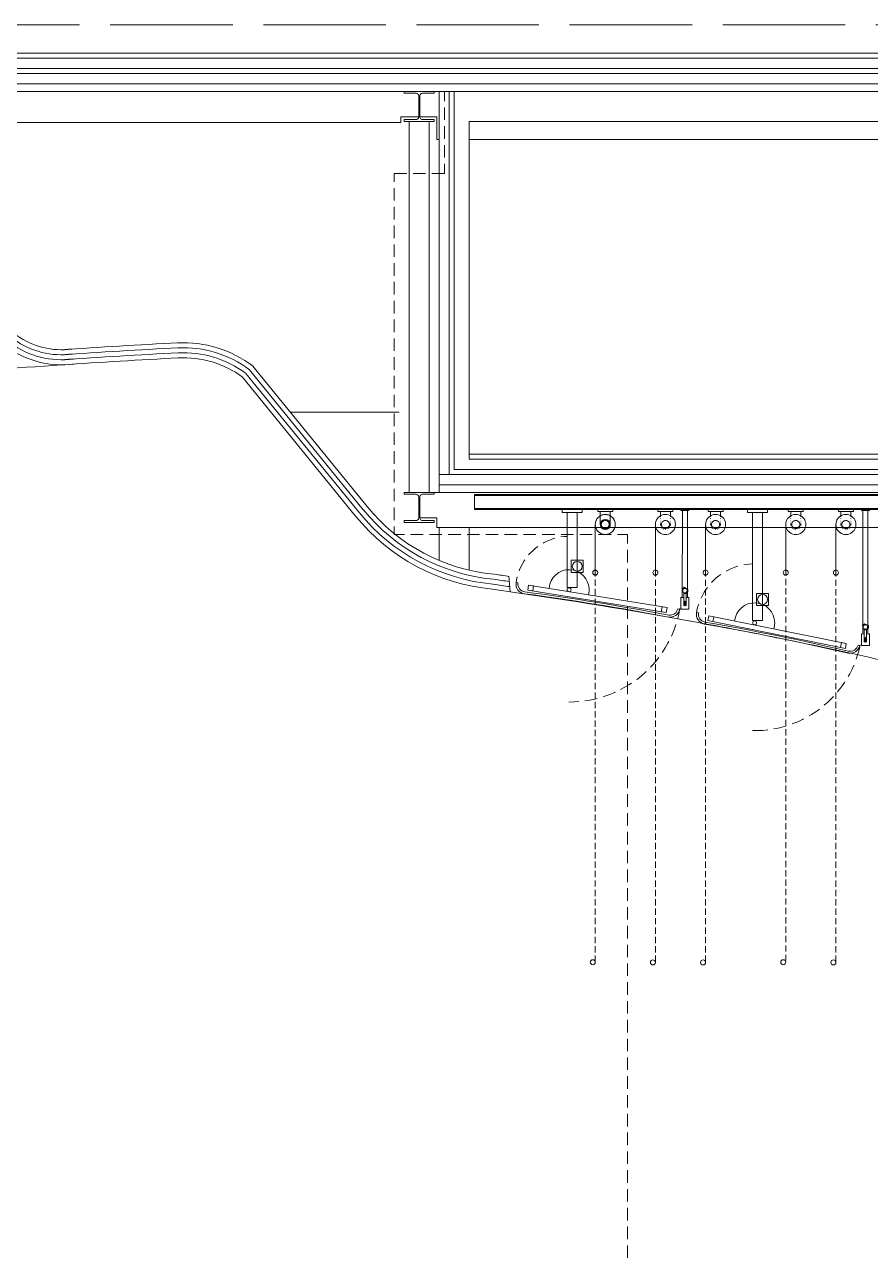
# Model space of a CAD drawing. Header units: millimetres. Extents: x 2546.3 to 2611.3, y 1346 to 1389.8.
# Drawn here: x 2577.72 to 2594.29, y 1365.52 to 1389.79 of the extents above; entities that cross this region are included whole.
import ezdxf

# ---------------------------------------------------------------- set-up
doc = ezdxf.new("R2010")
doc.units = ezdxf.units.MM
doc.linetypes.add('ACAD_ISO02W100', pattern=[15, 12, -3])
for name, color, linetype, lineweight in [('furniture', 175, 'Continuous', 5), ('projection', 145, 'Continuous', 5), ('sect3', 251, 'Continuous', 15), ('wall sections', 7, 'Continuous', 5)]:
    doc.layers.add(name, color=color, linetype=linetype, lineweight=lineweight)
doc.layers.add('sect2', color=177, linetype='Continuous')
doc.layers.add('small section', color=35, linetype='Continuous')

msp = doc.modelspace()

# ---------------------------------------------------------------- linework, layer by layer
at = {"layer": 'furniture', "linetype": 'Continuous', "lineweight": 0}
for points in [[(2588.25, 1380.29), (2588.644, 1380.29), (2588.644, 1380.231), (2588.25, 1380.231), (2588.25, 1380.29)], [(2588.349, 1380.231), (2588.349, 1378.761)], [(2588.545, 1380.231), (2588.545, 1378.761)], [(2589.293, 1379.995), (2589.291, 1380.026), (2589.284, 1380.056), (2589.272, 1380.084), (2589.256, 1380.11), (2589.236, 1380.134), (2589.212, 1380.154), (2589.186, 1380.17), (2589.158, 1380.182), (2589.128, 1380.189), (2589.097, 1380.191), (2589.066, 1380.189), (2589.036, 1380.182), (2589.008, 1380.17), (2588.981, 1380.154), (2588.958, 1380.134), (2588.938, 1380.11), (2588.922, 1380.084), (2588.91, 1380.056), (2588.903, 1380.026), (2588.9, 1379.995), (2588.903, 1379.964), (2588.91, 1379.934), (2588.922, 1379.906), (2588.938, 1379.879), (2588.958, 1379.856), (2588.981, 1379.836), (2589.008, 1379.82), (2589.036, 1379.808), (2589.066, 1379.801), (2589.097, 1379.798), (2589.128, 1379.801), (2589.158, 1379.808), (2589.186, 1379.82), (2589.212, 1379.836), (2589.236, 1379.856), (2589.256, 1379.879), (2589.272, 1379.906), (2589.284, 1379.934), (2589.291, 1379.964), (2589.293, 1379.995)], [(2588.95, 1380.29), (2589.244, 1380.29), (2589.244, 1380.25), (2588.95, 1380.25), (2588.95, 1380.29)], [(2588.95, 1380.29), (2589.244, 1380.29), (2589.244, 1380.25), (2588.95, 1380.25), (2588.95, 1380.29)], [(2588.999, 1380.165), (2588.999, 1380.25)], [(2588.999, 1380.165), (2588.999, 1380.25)], [(2588.999, 1380.165), (2588.999, 1380.146)], [(2588.999, 1380.165), (2588.999, 1379.995)], [(2588.999, 1380.117), (2588.999, 1380.112)], [(2589.195, 1380.25), (2589.195, 1380.165)], [(2589.195, 1380.25), (2589.195, 1380.165)], [(2589.195, 1380.146), (2589.195, 1380.165)], [(2589.195, 1379.995), (2589.195, 1380.165)], [(2589.195, 1380.112), (2589.195, 1380.117)], [(2590.472, 1379.995), (2590.469, 1380.026), (2590.463, 1380.056), (2590.451, 1380.084), (2590.434, 1380.11), (2590.415, 1380.134), (2590.391, 1380.154), (2590.365, 1380.17), (2590.336, 1380.182), (2590.306, 1380.189), (2590.276, 1380.191), (2590.245, 1380.189), (2590.215, 1380.182), (2590.186, 1380.17), (2590.16, 1380.154), (2590.136, 1380.134), (2590.117, 1380.11), (2590.1, 1380.084), (2590.088, 1380.056), (2590.082, 1380.026), (2590.079, 1379.995), (2590.082, 1379.964), (2590.088, 1379.934), (2590.1, 1379.906), (2590.117, 1379.879), (2590.136, 1379.856), (2590.16, 1379.836), (2590.186, 1379.82), (2590.215, 1379.808), (2590.245, 1379.801), (2590.276, 1379.798), (2590.306, 1379.801), (2590.336, 1379.808), (2590.365, 1379.82), (2590.391, 1379.836), (2590.415, 1379.856), (2590.434, 1379.879), (2590.451, 1379.906), (2590.463, 1379.934), (2590.469, 1379.964), (2590.472, 1379.995)], [(2590.128, 1380.29), (2590.423, 1380.29), (2590.423, 1380.25), (2590.128, 1380.25), (2590.128, 1380.29)], [(2590.177, 1380.165), (2590.177, 1380.25)], [(2590.177, 1380.165), (2590.177, 1380.146)], [(2590.177, 1380.117), (2590.177, 1380.112)], [(2590.374, 1380.25), (2590.374, 1380.165)], [(2590.374, 1380.146), (2590.374, 1380.165)], [(2590.374, 1380.112), (2590.374, 1380.117)], [(2590.578, 1380.29), (2590.736, 1380.29), (2590.736, 1380.27), (2590.578, 1380.27), (2590.578, 1380.29)], [(2590.606, 1378.562), (2590.608, 1380.27)], [(2590.706, 1378.562), (2590.706, 1380.27)], [(2591.454, 1379.995), (2591.452, 1380.026), (2591.444, 1380.056), (2591.433, 1380.084), (2591.417, 1380.11), (2591.397, 1380.134), (2591.373, 1380.154), (2591.347, 1380.17), (2591.318, 1380.182), (2591.288, 1380.189), (2591.258, 1380.191), (2591.227, 1380.189), (2591.197, 1380.182), (2591.169, 1380.17), (2591.143, 1380.154), (2591.119, 1380.134), (2591.099, 1380.11), (2591.083, 1380.084), (2591.071, 1380.056), (2591.064, 1380.026), (2591.061, 1379.995), (2591.064, 1379.964), (2591.071, 1379.934), (2591.083, 1379.906), (2591.099, 1379.879), (2591.119, 1379.856), (2591.143, 1379.836), (2591.169, 1379.82), (2591.197, 1379.808), (2591.227, 1379.801), (2591.258, 1379.798), (2591.288, 1379.801), (2591.318, 1379.808), (2591.347, 1379.82), (2591.373, 1379.836), (2591.397, 1379.856), (2591.417, 1379.879), (2591.433, 1379.906), (2591.444, 1379.934), (2591.452, 1379.964), (2591.454, 1379.995)], [(2591.11, 1380.29), (2591.405, 1380.29), (2591.405, 1380.25), (2591.11, 1380.25), (2591.11, 1380.29)], [(2591.159, 1380.165), (2591.159, 1380.25)], [(2591.159, 1380.165), (2591.159, 1380.146)], [(2591.159, 1380.117), (2591.159, 1380.112)], [(2591.356, 1380.25), (2591.356, 1380.165)], [(2591.356, 1380.146), (2591.356, 1380.165)], [(2591.356, 1380.112), (2591.356, 1380.117)], [(2591.885, 1380.29), (2592.278, 1380.29), (2592.278, 1380.231), (2591.885, 1380.231), (2591.885, 1380.29)], [(2591.983, 1380.231), (2591.983, 1378.112)], [(2592.18, 1380.231), (2592.18, 1378.112)], [(2593.026, 1379.995), (2593.024, 1380.026), (2593.016, 1380.056), (2593.004, 1380.084), (2592.988, 1380.11), (2592.968, 1380.134), (2592.945, 1380.154), (2592.918, 1380.17), (2592.89, 1380.182), (2592.86, 1380.189), (2592.83, 1380.191), (2592.799, 1380.189), (2592.769, 1380.182), (2592.74, 1380.17), (2592.714, 1380.154), (2592.691, 1380.134), (2592.67, 1380.11), (2592.654, 1380.084), (2592.643, 1380.056), (2592.635, 1380.026), (2592.633, 1379.995), (2592.635, 1379.964), (2592.643, 1379.934), (2592.654, 1379.906), (2592.67, 1379.879), (2592.691, 1379.856), (2592.714, 1379.836), (2592.74, 1379.82), (2592.769, 1379.808), (2592.799, 1379.801), (2592.83, 1379.798), (2592.86, 1379.801), (2592.89, 1379.808), (2592.918, 1379.82), (2592.945, 1379.836), (2592.968, 1379.856), (2592.988, 1379.879), (2593.004, 1379.906), (2593.016, 1379.934), (2593.024, 1379.964), (2593.026, 1379.995)], [(2592.682, 1380.29), (2592.977, 1380.29), (2592.977, 1380.25), (2592.682, 1380.25), (2592.682, 1380.29)], [(2592.731, 1380.165), (2592.731, 1380.25)], [(2592.731, 1380.165), (2592.731, 1380.146)], [(2592.731, 1380.117), (2592.731, 1380.112)], [(2592.927, 1380.25), (2592.927, 1380.165)], [(2592.927, 1380.146), (2592.927, 1380.165)], [(2592.927, 1380.112), (2592.927, 1380.117)], [(2594.008, 1379.995), (2594.006, 1380.026), (2593.998, 1380.056), (2593.987, 1380.084), (2593.971, 1380.11), (2593.95, 1380.134), (2593.927, 1380.154), (2593.901, 1380.17), (2593.872, 1380.182), (2593.842, 1380.189), (2593.811, 1380.191), (2593.781, 1380.189), (2593.751, 1380.182), (2593.723, 1380.17), (2593.696, 1380.154), (2593.673, 1380.134), (2593.653, 1380.11), (2593.637, 1380.084), (2593.625, 1380.056), (2593.618, 1380.026), (2593.615, 1379.995), (2593.618, 1379.964), (2593.625, 1379.934), (2593.637, 1379.906), (2593.653, 1379.879), (2593.673, 1379.856), (2593.696, 1379.836), (2593.723, 1379.82), (2593.751, 1379.808), (2593.781, 1379.801), (2593.811, 1379.798), (2593.842, 1379.801), (2593.872, 1379.808), (2593.901, 1379.82), (2593.927, 1379.836), (2593.95, 1379.856), (2593.971, 1379.879), (2593.987, 1379.906), (2593.998, 1379.934), (2594.006, 1379.964), (2594.008, 1379.995)], [(2593.664, 1380.29), (2593.959, 1380.29), (2593.959, 1380.25), (2593.664, 1380.25), (2593.664, 1380.29)], [(2593.714, 1380.165), (2593.714, 1380.25)], [(2593.714, 1380.165), (2593.714, 1380.146)], [(2593.714, 1380.117), (2593.714, 1380.112)], [(2593.91, 1380.25), (2593.91, 1380.165)], [(2593.91, 1380.146), (2593.91, 1380.165)], [(2593.91, 1380.112), (2593.91, 1380.117)], [(2594.115, 1380.29), (2594.272, 1380.29), (2594.272, 1380.27), (2594.115, 1380.27), (2594.115, 1380.29)], [(2588.9, 1379.101), (2588.9, 1379.995)], [(2588.9, 1379.101), (2588.9, 1379.995)], [(2588.999, 1380.082), (2588.999, 1380.078)], [(2588.999, 1380.048), (2588.999, 1380.043)], [(2588.999, 1380.014), (2588.999, 1379.995)], [(2588.999, 1379.995), (2589, 1379.976)], [(2589.011, 1379.949), (2589.013, 1379.944)], [(2589.176, 1379.995), (2589.173, 1380.012), (2589.168, 1380.029), (2589.158, 1380.044), (2589.146, 1380.056), (2589.131, 1380.066), (2589.114, 1380.071), (2589.097, 1380.074), (2589.08, 1380.071), (2589.063, 1380.066), (2589.048, 1380.056), (2589.036, 1380.044), (2589.026, 1380.029), (2589.02, 1380.012), (2589.019, 1379.995), (2589.02, 1379.978), (2589.026, 1379.961), (2589.036, 1379.946), (2589.048, 1379.934), (2589.063, 1379.924), (2589.08, 1379.918), (2589.097, 1379.917), (2589.114, 1379.918), (2589.131, 1379.924), (2589.146, 1379.934), (2589.158, 1379.946), (2589.168, 1379.961), (2589.173, 1379.978), (2589.176, 1379.995)], [(2589.032, 1379.922), (2589.036, 1379.918)], [(2589.061, 1379.904), (2589.065, 1379.902)], [(2589.094, 1379.897), (2589.097, 1379.897), (2589.099, 1379.897)], [(2589.128, 1379.902), (2589.133, 1379.904)], [(2589.158, 1379.918), (2589.162, 1379.922)], [(2589.18, 1379.944), (2589.183, 1379.949)], [(2589.193, 1379.976), (2589.195, 1379.995), (2589.195, 1380.014)], [(2589.195, 1380.078), (2589.195, 1380.082)], [(2589.195, 1380.043), (2589.195, 1380.048)], [(2590.079, 1379.101), (2590.079, 1379.995)], [(2590.177, 1380.082), (2590.177, 1380.078)], [(2590.177, 1380.048), (2590.177, 1380.043)], [(2590.177, 1380.014), (2590.177, 1379.995)], [(2590.177, 1379.995), (2590.179, 1379.976)], [(2590.19, 1379.949), (2590.192, 1379.944)], [(2590.354, 1379.995), (2590.352, 1380.012), (2590.346, 1380.029), (2590.337, 1380.044), (2590.325, 1380.056), (2590.309, 1380.066), (2590.293, 1380.071), (2590.276, 1380.074), (2590.258, 1380.071), (2590.242, 1380.066), (2590.226, 1380.056), (2590.214, 1380.044), (2590.205, 1380.029), (2590.199, 1380.012), (2590.197, 1379.995), (2590.199, 1379.978), (2590.205, 1379.961), (2590.214, 1379.946), (2590.226, 1379.934), (2590.242, 1379.924), (2590.258, 1379.918), (2590.276, 1379.917), (2590.293, 1379.918), (2590.309, 1379.924), (2590.325, 1379.934), (2590.337, 1379.946), (2590.346, 1379.961), (2590.352, 1379.978), (2590.354, 1379.995)], [(2590.211, 1379.922), (2590.214, 1379.918)], [(2590.24, 1379.904), (2590.244, 1379.902)], [(2590.273, 1379.897), (2590.276, 1379.897), (2590.278, 1379.897)], [(2590.307, 1379.902), (2590.311, 1379.904)], [(2590.337, 1379.918), (2590.341, 1379.922)], [(2590.359, 1379.944), (2590.361, 1379.949)], [(2590.372, 1379.976), (2590.374, 1379.995), (2590.374, 1380.014)], [(2590.374, 1380.078), (2590.374, 1380.082)], [(2590.374, 1380.043), (2590.374, 1380.048)], [(2591.061, 1379.101), (2591.061, 1379.995)], [(2591.159, 1380.082), (2591.159, 1380.078)], [(2591.159, 1380.048), (2591.159, 1380.043)], [(2591.159, 1380.014), (2591.159, 1379.995)], [(2591.159, 1379.995), (2591.162, 1379.976)], [(2591.171, 1379.949), (2591.174, 1379.944)], [(2591.336, 1379.995), (2591.334, 1380.012), (2591.328, 1380.029), (2591.319, 1380.044), (2591.307, 1380.056), (2591.292, 1380.066), (2591.275, 1380.071), (2591.258, 1380.074), (2591.24, 1380.071), (2591.224, 1380.066), (2591.209, 1380.056), (2591.196, 1380.044), (2591.187, 1380.029), (2591.181, 1380.012), (2591.179, 1379.995), (2591.181, 1379.978), (2591.187, 1379.961), (2591.196, 1379.946), (2591.209, 1379.934), (2591.224, 1379.924), (2591.24, 1379.918), (2591.258, 1379.917), (2591.275, 1379.918), (2591.292, 1379.924), (2591.307, 1379.934), (2591.319, 1379.946), (2591.328, 1379.961), (2591.334, 1379.978), (2591.336, 1379.995)], [(2591.193, 1379.922), (2591.196, 1379.918)], [(2591.222, 1379.904), (2591.227, 1379.902)], [(2591.256, 1379.897), (2591.258, 1379.897), (2591.26, 1379.897)], [(2591.289, 1379.902), (2591.293, 1379.904)], [(2591.319, 1379.918), (2591.323, 1379.922)], [(2591.341, 1379.944), (2591.344, 1379.949)], [(2591.354, 1379.976), (2591.356, 1379.995), (2591.356, 1380.014)], [(2591.356, 1380.078), (2591.356, 1380.082)], [(2591.356, 1380.043), (2591.356, 1380.048)], [(2592.633, 1379.101), (2592.633, 1379.995)], [(2592.731, 1380.082), (2592.731, 1380.078)], [(2592.731, 1380.048), (2592.731, 1380.043)], [(2592.731, 1380.014), (2592.731, 1379.995)], [(2592.731, 1379.995), (2592.733, 1379.976)], [(2592.743, 1379.949), (2592.746, 1379.944)], [(2592.908, 1379.995), (2592.906, 1380.012), (2592.9, 1380.029), (2592.891, 1380.044), (2592.878, 1380.056), (2592.864, 1380.066), (2592.847, 1380.071), (2592.83, 1380.074), (2592.812, 1380.071), (2592.795, 1380.066), (2592.78, 1380.056), (2592.768, 1380.044), (2592.758, 1380.029), (2592.753, 1380.012), (2592.751, 1379.995), (2592.753, 1379.978), (2592.758, 1379.961), (2592.768, 1379.946), (2592.78, 1379.934), (2592.795, 1379.924), (2592.812, 1379.918), (2592.83, 1379.917), (2592.847, 1379.918), (2592.864, 1379.924), (2592.878, 1379.934), (2592.891, 1379.946), (2592.9, 1379.961), (2592.906, 1379.978), (2592.908, 1379.995)], [(2592.765, 1379.922), (2592.768, 1379.918)], [(2592.793, 1379.904), (2592.798, 1379.902)], [(2592.827, 1379.897), (2592.83, 1379.897), (2592.832, 1379.897)], [(2592.861, 1379.902), (2592.865, 1379.904)], [(2592.891, 1379.918), (2592.894, 1379.922)], [(2592.913, 1379.944), (2592.916, 1379.949)], [(2592.926, 1379.976), (2592.927, 1379.995), (2592.927, 1380.014)], [(2592.927, 1380.078), (2592.927, 1380.082)], [(2592.927, 1380.043), (2592.927, 1380.048)], [(2593.615, 1379.101), (2593.615, 1379.995)], [(2593.714, 1380.082), (2593.714, 1380.078)], [(2593.714, 1380.048), (2593.714, 1380.043)], [(2593.714, 1380.014), (2593.714, 1379.995)], [(2593.714, 1379.995), (2593.715, 1379.976)], [(2593.725, 1379.949), (2593.728, 1379.944)], [(2593.89, 1379.995), (2593.888, 1380.012), (2593.883, 1380.029), (2593.873, 1380.044), (2593.861, 1380.056), (2593.846, 1380.066), (2593.829, 1380.071), (2593.811, 1380.074), (2593.794, 1380.071), (2593.777, 1380.066), (2593.763, 1380.056), (2593.75, 1380.044), (2593.741, 1380.029), (2593.735, 1380.012), (2593.733, 1379.995), (2593.735, 1379.978), (2593.741, 1379.961), (2593.75, 1379.946), (2593.763, 1379.934), (2593.777, 1379.924), (2593.794, 1379.918), (2593.811, 1379.917), (2593.829, 1379.918), (2593.846, 1379.924), (2593.861, 1379.934), (2593.873, 1379.946), (2593.883, 1379.961), (2593.888, 1379.978), (2593.89, 1379.995)], [(2593.746, 1379.922), (2593.75, 1379.918)], [(2593.776, 1379.904), (2593.78, 1379.902)], [(2593.809, 1379.897), (2593.811, 1379.897), (2593.814, 1379.897)], [(2593.843, 1379.902), (2593.848, 1379.904)], [(2593.873, 1379.918), (2593.876, 1379.922)], [(2593.895, 1379.944), (2593.898, 1379.949)], [(2593.907, 1379.976), (2593.91, 1379.995), (2593.91, 1380.014)], [(2593.91, 1380.078), (2593.91, 1380.082)], [(2593.91, 1380.043), (2593.91, 1380.048)], [(2587.861, 1379.798), (2588.107, 1379.798)], [(2588.23, 1379.798), (2588.475, 1379.798)], [(2588.598, 1379.798), (2588.843, 1379.798)], [(2588.966, 1379.798), (2589.212, 1379.798)], [(2589.334, 1379.798), (2589.532, 1379.798), (2589.532, 1379.619)], [(2589.532, 1379.497), (2589.532, 1379.251)], [(2588.43, 1379.293), (2588.665, 1379.293), (2588.665, 1379.057), (2588.43, 1379.057), (2588.43, 1379.293)], [(2588.95, 1379.052), (2588.947, 1379.067), (2588.94, 1379.081), (2588.929, 1379.091), (2588.916, 1379.099), (2588.9, 1379.101), (2588.885, 1379.099), (2588.872, 1379.091), (2588.861, 1379.081), (2588.854, 1379.067), (2588.851, 1379.052), (2588.854, 1379.037), (2588.861, 1379.023), (2588.872, 1379.012), (2588.885, 1379.005), (2588.9, 1379.003), (2588.916, 1379.005), (2588.929, 1379.012), (2588.94, 1379.023), (2588.947, 1379.037), (2588.95, 1379.052)], [(2588.9, 1379.101), (2588.9, 1378.976)], [(2588.9, 1378.914), (2588.9, 1378.792)], [(2589.532, 1379.128), (2589.532, 1378.882)], [(2590.128, 1379.052), (2590.126, 1379.067), (2590.119, 1379.081), (2590.108, 1379.091), (2590.094, 1379.099), (2590.079, 1379.101), (2590.064, 1379.099), (2590.05, 1379.091), (2590.039, 1379.081), (2590.033, 1379.067), (2590.03, 1379.052), (2590.033, 1379.037), (2590.039, 1379.023), (2590.05, 1379.012), (2590.064, 1379.005), (2590.079, 1379.003), (2590.094, 1379.005), (2590.108, 1379.012), (2590.119, 1379.023), (2590.126, 1379.037), (2590.128, 1379.052)], [(2590.079, 1379.101), (2590.079, 1378.975)], [(2590.079, 1378.913), (2590.079, 1378.791)], [(2591.11, 1379.052), (2591.108, 1379.067), (2591.101, 1379.081), (2591.09, 1379.091), (2591.076, 1379.099), (2591.061, 1379.101), (2591.046, 1379.099), (2591.032, 1379.091), (2591.022, 1379.081), (2591.015, 1379.067), (2591.012, 1379.052), (2591.015, 1379.037), (2591.022, 1379.023), (2591.032, 1379.012), (2591.046, 1379.005), (2591.061, 1379.003), (2591.076, 1379.005), (2591.09, 1379.012), (2591.101, 1379.023), (2591.108, 1379.037), (2591.11, 1379.052)], [(2591.061, 1379.101), (2591.061, 1378.975)], [(2591.061, 1378.913), (2591.061, 1378.791)], [(2592.682, 1379.052), (2592.68, 1379.067), (2592.673, 1379.081), (2592.662, 1379.091), (2592.648, 1379.099), (2592.633, 1379.101), (2592.618, 1379.099), (2592.604, 1379.091), (2592.593, 1379.081), (2592.586, 1379.067), (2592.584, 1379.052), (2592.586, 1379.037), (2592.593, 1379.023), (2592.604, 1379.012), (2592.618, 1379.005), (2592.633, 1379.003), (2592.648, 1379.005), (2592.662, 1379.012), (2592.673, 1379.023), (2592.68, 1379.037), (2592.682, 1379.052)], [(2592.633, 1379.101), (2592.633, 1378.992)], [(2592.633, 1378.93), (2592.633, 1378.808)], [(2593.664, 1379.052), (2593.662, 1379.067), (2593.655, 1379.081), (2593.644, 1379.091), (2593.631, 1379.099), (2593.615, 1379.101), (2593.6, 1379.099), (2593.586, 1379.091), (2593.576, 1379.081), (2593.568, 1379.067), (2593.566, 1379.052), (2593.568, 1379.037), (2593.576, 1379.023), (2593.586, 1379.012), (2593.6, 1379.005), (2593.615, 1379.003), (2593.631, 1379.005), (2593.644, 1379.012), (2593.655, 1379.023), (2593.662, 1379.037), (2593.664, 1379.052)], [(2593.615, 1379.101), (2593.615, 1378.975)], [(2593.615, 1378.913), (2593.615, 1378.791)], [(2588.349, 1378.761), (2588.545, 1378.761)], [(2588.9, 1378.731), (2588.9, 1378.608)], [(2589.532, 1378.76), (2589.532, 1378.514)], [(2590.079, 1378.729), (2590.079, 1378.606)], [(2590.633, 1378.645), (2590.633, 1378.649), (2590.68, 1378.649), (2590.712, 1378.682), (2590.712, 1378.727), (2590.643, 1378.759), (2590.596, 1378.727), (2590.594, 1378.73), (2590.642, 1378.764), (2590.716, 1378.729), (2590.716, 1378.68), (2590.682, 1378.645), (2590.633, 1378.645)], [(2590.705, 1378.699), (2590.702, 1378.713), (2590.695, 1378.727), (2590.685, 1378.737), (2590.672, 1378.744), (2590.657, 1378.746), (2590.642, 1378.744), (2590.629, 1378.737), (2590.619, 1378.727), (2590.612, 1378.713), (2590.61, 1378.699), (2590.612, 1378.684), (2590.619, 1378.671), (2590.629, 1378.661), (2590.642, 1378.654), (2590.657, 1378.652), (2590.672, 1378.654), (2590.685, 1378.661), (2590.695, 1378.671), (2590.702, 1378.684), (2590.705, 1378.699)], [(2590.701, 1378.699), (2590.698, 1378.712), (2590.692, 1378.725), (2590.682, 1378.734), (2590.671, 1378.74), (2590.657, 1378.743), (2590.643, 1378.74), (2590.632, 1378.734), (2590.622, 1378.725), (2590.616, 1378.712), (2590.614, 1378.699), (2590.616, 1378.686), (2590.622, 1378.673), (2590.632, 1378.664), (2590.643, 1378.657), (2590.657, 1378.656), (2590.671, 1378.657), (2590.682, 1378.664), (2590.692, 1378.673), (2590.698, 1378.686), (2590.701, 1378.699)], [(2591.061, 1378.729), (2591.061, 1378.606)], [(2592.633, 1378.746), (2592.633, 1378.623)], [(2593.615, 1378.729), (2593.615, 1378.606)], [(2588.9, 1378.547), (2588.9, 1378.424)], [(2590.079, 1378.545), (2590.079, 1378.422)], [(2590.633, 1378.562), (2590.578, 1378.562), (2590.578, 1378.336), (2590.736, 1378.336), (2590.736, 1378.562), (2590.682, 1378.562)], [(2590.653, 1378.41), (2590.633, 1378.41), (2590.633, 1378.645), (2590.682, 1378.645), (2590.682, 1378.41), (2590.661, 1378.41)], [(2590.655, 1378.403), (2590.659, 1378.403), (2590.665, 1378.426), (2590.667, 1378.449), (2590.665, 1378.472), (2590.659, 1378.495), (2590.655, 1378.495), (2590.649, 1378.472), (2590.647, 1378.449), (2590.649, 1378.426), (2590.655, 1378.403)], [(2590.667, 1378.449), (2590.666, 1378.454), (2590.662, 1378.457), (2590.657, 1378.458), (2590.653, 1378.457), (2590.649, 1378.454), (2590.647, 1378.449), (2590.649, 1378.444), (2590.653, 1378.44), (2590.657, 1378.439), (2590.662, 1378.44), (2590.666, 1378.444), (2590.667, 1378.449)], [(2591.061, 1378.545), (2591.061, 1378.422)], [(2592.062, 1378.644), (2592.297, 1378.644), (2592.297, 1378.408), (2592.062, 1378.408), (2592.062, 1378.644)], [(2592.633, 1378.562), (2592.633, 1378.439)], [(2593.615, 1378.545), (2593.615, 1378.422)], [(2588.9, 1378.362), (2588.9, 1378.24)], [(2588.9, 1378.178), (2588.9, 1378.055)], [(2589.532, 1378.391), (2589.532, 1378.146)], [(2590.079, 1378.361), (2590.079, 1378.238)], [(2590.079, 1378.177), (2590.079, 1378.054)], [(2591.061, 1378.361), (2591.061, 1378.238)], [(2591.061, 1378.177), (2591.061, 1378.054)], [(2592.633, 1378.378), (2592.633, 1378.255)], [(2592.633, 1378.194), (2592.633, 1378.071)], [(2593.615, 1378.361), (2593.615, 1378.238)], [(2593.615, 1378.177), (2593.615, 1378.054)], [(2588.9, 1377.994), (2588.9, 1377.871)], [(2589.532, 1378.023), (2589.532, 1377.777)], [(2590.079, 1377.993), (2590.079, 1377.87)], [(2591.061, 1377.993), (2591.061, 1377.87)], [(2591.983, 1378.112), (2592.18, 1378.112)], [(2592.633, 1378.01), (2592.633, 1377.887)], [(2593.615, 1377.993), (2593.615, 1377.87)], [(2588.9, 1377.81), (2588.9, 1377.687)], [(2590.079, 1377.808), (2590.079, 1377.686)], [(2591.061, 1377.808), (2591.061, 1377.686)], [(2592.633, 1377.825), (2592.633, 1377.703)], [(2593.615, 1377.808), (2593.615, 1377.686)], [(2588.9, 1377.625), (2588.9, 1377.503)], [(2588.9, 1377.442), (2588.9, 1377.318)], [(2589.532, 1377.655), (2589.532, 1377.409)], [(2590.079, 1377.624), (2590.079, 1377.501)], [(2590.079, 1377.44), (2590.079, 1377.317)], [(2591.061, 1377.624), (2591.061, 1377.501)], [(2591.061, 1377.44), (2591.061, 1377.317)], [(2592.633, 1377.641), (2592.633, 1377.518)], [(2592.633, 1377.457), (2592.633, 1377.334)], [(2593.615, 1377.624), (2593.615, 1377.501)], [(2593.615, 1377.44), (2593.615, 1377.317)], [(2588.9, 1377.257), (2588.9, 1377.135)], [(2589.532, 1377.286), (2589.532, 1377.041)], [(2590.079, 1377.256), (2590.079, 1377.133)], [(2591.061, 1377.256), (2591.061, 1377.133)], [(2592.633, 1377.273), (2592.633, 1377.15)], [(2593.615, 1377.256), (2593.615, 1377.133)], [(2588.9, 1377.073), (2588.9, 1376.95)], [(2590.079, 1377.072), (2590.079, 1376.949)], [(2591.061, 1377.072), (2591.061, 1376.949)], [(2592.633, 1377.089), (2592.633, 1376.966)], [(2593.615, 1377.072), (2593.615, 1376.949)], [(2588.9, 1376.889), (2588.9, 1376.766)], [(2589.532, 1376.918), (2589.532, 1376.672)], [(2590.079, 1376.888), (2590.079, 1376.765)], [(2591.061, 1376.888), (2591.061, 1376.765)], [(2592.633, 1376.905), (2592.633, 1376.782)], [(2592.633, 1376.72), (2592.633, 1376.598)], [(2593.615, 1376.888), (2593.615, 1376.765)], [(2588.9, 1376.705), (2588.9, 1376.582)], [(2588.9, 1376.52), (2588.9, 1376.398)], [(2589.532, 1376.55), (2589.532, 1376.304)], [(2590.079, 1376.703), (2590.079, 1376.581)], [(2590.079, 1376.519), (2590.079, 1376.397)], [(2591.061, 1376.703), (2591.061, 1376.581)], [(2591.061, 1376.519), (2591.061, 1376.397)], [(2592.633, 1376.536), (2592.633, 1376.413)], [(2593.615, 1376.703), (2593.615, 1376.581)], [(2593.615, 1376.519), (2593.615, 1376.397)], [(2588.9, 1376.336), (2588.9, 1376.213)], [(2590.079, 1376.335), (2590.079, 1376.212)], [(2591.061, 1376.335), (2591.061, 1376.212)], [(2592.633, 1376.352), (2592.633, 1376.229)], [(2593.615, 1376.335), (2593.615, 1376.212)], [(2588.9, 1376.152), (2588.9, 1376.029)], [(2589.532, 1376.181), (2589.532, 1375.936)], [(2590.079, 1376.151), (2590.079, 1376.028)], [(2591.061, 1376.151), (2591.061, 1376.028)], [(2592.633, 1376.168), (2592.633, 1376.045)], [(2592.633, 1375.983), (2592.633, 1375.861)], [(2593.615, 1376.151), (2593.615, 1376.028)], [(2588.9, 1375.968), (2588.9, 1375.845)], [(2588.9, 1375.784), (2588.9, 1375.661)], [(2589.532, 1375.813), (2589.532, 1375.567)], [(2590.079, 1375.967), (2590.079, 1375.844)], [(2590.079, 1375.783), (2590.079, 1375.66)], [(2591.061, 1375.967), (2591.061, 1375.844)], [(2591.061, 1375.783), (2591.061, 1375.66)], [(2592.633, 1375.8), (2592.633, 1375.676)], [(2593.615, 1375.967), (2593.615, 1375.844)], [(2593.615, 1375.783), (2593.615, 1375.66)], [(2588.9, 1375.6), (2588.9, 1375.477)], [(2590.079, 1375.598), (2590.079, 1375.476)], [(2591.061, 1375.598), (2591.061, 1375.476)], [(2592.633, 1375.615), (2592.633, 1375.493)], [(2593.615, 1375.598), (2593.615, 1375.476)], [(2588.9, 1375.415), (2588.9, 1375.293)], [(2589.532, 1375.445), (2589.532, 1375.199)], [(2590.079, 1375.414), (2590.079, 1375.292)], [(2591.061, 1375.414), (2591.061, 1375.292)], [(2592.633, 1375.431), (2592.633, 1375.309)], [(2593.615, 1375.414), (2593.615, 1375.292)], [(2588.9, 1375.231), (2588.9, 1375.108)], [(2588.9, 1375.047), (2588.9, 1374.924)], [(2589.532, 1375.076), (2589.532, 1374.831)], [(2590.079, 1375.23), (2590.079, 1375.107)], [(2590.079, 1375.046), (2590.079, 1374.923)], [(2591.061, 1375.23), (2591.061, 1375.107)], [(2591.061, 1375.046), (2591.061, 1374.923)], [(2592.633, 1375.247), (2592.633, 1375.124)], [(2592.633, 1375.063), (2592.633, 1374.94)], [(2593.615, 1375.23), (2593.615, 1375.107)], [(2593.615, 1375.046), (2593.615, 1374.923)], [(2588.9, 1374.863), (2588.9, 1374.74)], [(2590.079, 1374.861), (2590.079, 1374.739)], [(2591.061, 1374.861), (2591.061, 1374.739)], [(2592.633, 1374.878), (2592.633, 1374.756)], [(2593.615, 1374.861), (2593.615, 1374.739)], [(2588.9, 1374.679), (2588.9, 1374.556)], [(2589.532, 1374.708), (2589.532, 1374.462)], [(2590.079, 1374.678), (2590.079, 1374.555)], [(2591.061, 1374.678), (2591.061, 1374.555)], [(2592.633, 1374.695), (2592.633, 1374.572)], [(2593.615, 1374.678), (2593.615, 1374.555)], [(2588.9, 1374.495), (2588.9, 1374.372)], [(2588.9, 1374.31), (2588.9, 1374.188)], [(2589.532, 1374.34), (2589.532, 1374.094)], [(2590.079, 1374.494), (2590.079, 1374.371)], [(2590.079, 1374.309), (2590.079, 1374.187)], [(2591.061, 1374.494), (2591.061, 1374.371)], [(2591.061, 1374.309), (2591.061, 1374.187)], [(2592.633, 1374.51), (2592.633, 1374.387)], [(2592.633, 1374.326), (2592.633, 1374.204)], [(2593.615, 1374.494), (2593.615, 1374.371)], [(2593.615, 1374.309), (2593.615, 1374.187)], [(2588.9, 1374.126), (2588.9, 1374.004)], [(2590.079, 1374.125), (2590.079, 1374.002)], [(2591.061, 1374.125), (2591.061, 1374.002)], [(2592.633, 1374.142), (2592.633, 1374.019)], [(2593.615, 1374.125), (2593.615, 1374.002)], [(2588.9, 1373.942), (2588.9, 1373.819)], [(2589.532, 1373.971), (2589.532, 1373.726)], [(2590.079, 1373.941), (2590.079, 1373.818)], [(2591.061, 1373.941), (2591.061, 1373.818)], [(2592.633, 1373.958), (2592.633, 1373.835)], [(2593.615, 1373.941), (2593.615, 1373.818)], [(2588.9, 1373.758), (2588.9, 1373.635)], [(2588.9, 1373.574), (2588.9, 1373.451)], [(2589.532, 1373.603), (2589.532, 1373.357)], [(2590.079, 1373.757), (2590.079, 1373.634)], [(2590.079, 1373.572), (2590.079, 1373.45)], [(2591.061, 1373.757), (2591.061, 1373.634)], [(2591.061, 1373.572), (2591.061, 1373.45)], [(2592.633, 1373.773), (2592.633, 1373.651)], [(2592.633, 1373.589), (2592.633, 1373.467)], [(2593.615, 1373.757), (2593.615, 1373.634)], [(2593.615, 1373.572), (2593.615, 1373.45)], [(2588.9, 1373.39), (2588.9, 1373.267)], [(2590.079, 1373.389), (2590.079, 1373.265)], [(2591.061, 1373.389), (2591.061, 1373.265)], [(2592.633, 1373.406), (2592.633, 1373.282)], [(2593.615, 1373.389), (2593.615, 1373.265)], [(2588.9, 1373.205), (2588.9, 1373.083)], [(2589.532, 1373.235), (2589.532, 1372.989)], [(2590.079, 1373.204), (2590.079, 1373.082)], [(2591.061, 1373.204), (2591.061, 1373.082)], [(2592.633, 1373.221), (2592.633, 1373.098)], [(2593.615, 1373.204), (2593.615, 1373.082)], [(2588.9, 1373.021), (2588.9, 1372.899)], [(2588.9, 1372.837), (2588.9, 1372.714)], [(2589.532, 1372.866), (2589.532, 1372.62)], [(2590.079, 1373.02), (2590.079, 1372.897)], [(2590.079, 1372.836), (2590.079, 1372.713)], [(2591.061, 1373.02), (2591.061, 1372.897)], [(2591.061, 1372.836), (2591.061, 1372.713)], [(2592.633, 1373.037), (2592.633, 1372.914)], [(2592.633, 1372.853), (2592.633, 1372.73)], [(2593.615, 1373.02), (2593.615, 1372.897)], [(2593.615, 1372.836), (2593.615, 1372.713)], [(2588.9, 1372.653), (2588.9, 1372.53)], [(2590.079, 1372.652), (2590.079, 1372.529)], [(2591.061, 1372.652), (2591.061, 1372.529)], [(2592.633, 1372.669), (2592.633, 1372.546)], [(2593.615, 1372.652), (2593.615, 1372.529)], [(2588.9, 1372.469), (2588.9, 1372.346)], [(2589.532, 1372.498), (2589.532, 1372.253)], [(2590.079, 1372.467), (2590.079, 1372.345)], [(2591.061, 1372.467), (2591.061, 1372.345)], [(2592.633, 1372.484), (2592.633, 1372.362)], [(2593.615, 1372.467), (2593.615, 1372.345)], [(2588.9, 1372.285), (2588.9, 1372.162)], [(2588.9, 1372.1), (2588.9, 1371.978)], [(2589.532, 1372.129), (2589.532, 1371.884)], [(2590.079, 1372.283), (2590.079, 1372.16)], [(2590.079, 1372.099), (2590.079, 1371.976)], [(2591.061, 1372.283), (2591.061, 1372.16)], [(2591.061, 1372.099), (2591.061, 1371.976)], [(2592.633, 1372.3), (2592.633, 1372.177)], [(2592.633, 1372.116), (2592.633, 1371.993)], [(2593.615, 1372.283), (2593.615, 1372.16)], [(2593.615, 1372.099), (2593.615, 1371.976)], [(2588.9, 1371.916), (2588.9, 1371.794)], [(2590.079, 1371.915), (2590.079, 1371.792)], [(2591.061, 1371.915), (2591.061, 1371.792)], [(2592.633, 1371.932), (2592.633, 1371.809)], [(2593.615, 1371.915), (2593.615, 1371.792)], [(2588.9, 1371.732), (2588.9, 1371.609)], [(2589.532, 1371.761), (2589.532, 1371.516)], [(2590.079, 1371.731), (2590.079, 1371.608)], [(2591.061, 1371.731), (2591.061, 1371.608)], [(2592.633, 1371.748), (2592.633, 1371.625)], [(2593.615, 1371.731), (2593.615, 1371.608)], [(2588.9, 1371.548), (2588.9, 1371.423)], [(2589.532, 1371.393), (2589.532, 1371.148)], [(2590.079, 1371.547), (2590.079, 1371.421)], [(2591.061, 1371.547), (2591.061, 1371.421)], [(2592.633, 1371.564), (2592.633, 1371.454)], [(2593.615, 1371.547), (2593.615, 1371.421)], [(2589.532, 1371.024), (2589.532, 1370.779)], [(2589.532, 1370.656), (2589.532, 1370.411)], [(2589.532, 1370.288), (2589.532, 1370.042)], [(2589.532, 1369.919), (2589.532, 1369.674)], [(2589.532, 1369.551), (2589.532, 1369.306)], [(2589.532, 1369.183), (2589.532, 1368.937)], [(2589.532, 1368.814), (2589.532, 1368.569)], [(2589.532, 1368.446), (2589.532, 1368.201)], [(2589.532, 1368.078), (2589.532, 1367.832)], [(2589.532, 1367.71), (2589.532, 1367.464)], [(2589.532, 1367.341), (2589.532, 1367.096)], [(2589.532, 1366.973), (2589.532, 1366.727)], [(2589.532, 1366.605), (2589.532, 1366.359)], [(2589.532, 1366.236), (2589.532, 1365.991)], [(2589.532, 1365.868), (2589.532, 1365.622)]]:
    msp.add_lwpolyline(points, dxfattribs=at)
for centre, radius in [((2589.097, 1379.995), 0.196), ((2589.097, 1379.995), 0.0978), ((2589.097, 1379.995), 0.0786), ((2588.548, 1379.175), 0.0978), ((2588.9, 1379.052), 0.0486), ((2588.388, 1378.716), 0.039), ((2592.18, 1378.526), 0.0978), ((2592.023, 1378.067), 0.039), ((2588.852, 1371.417), 0.0486), ((2590.03, 1371.414), 0.0486), ((2591.013, 1371.414), 0.0486), ((2592.584, 1371.417), 0.0486), ((2593.567, 1371.414), 0.0486)]:
    msp.add_circle(centre, radius, dxfattribs=at)
for centre, radius, start, end in [((2589.097, 1379.995), 0.0978, 179.9945, 0), ((2588.388, 1378.716), 0.393, 0, 175.6329), ((2588.388, 1378.716), 0.393, 344.1467, 0), ((2592.023, 1378.067), 0.393, 0, 174.3146), ((2592.023, 1378.067), 0.393, 342.8284, 0)]:
    msp.add_arc(centre, radius, start, end, dxfattribs=at)
at = {"layer": 'projection', "color": 7, "linetype": 'ACAD_ISO02W100', "ltscale": 0.2}
msp.add_lwpolyline([(2546.397, 1389.787), (2611.271, 1389.787), (2611.271, 1347.605), (2546.397, 1347.605)], close=True, dxfattribs=at)
at = {"layer": 'sect2', "linetype": 'Continuous', "lineweight": 0}
for points in [[(2547.544, 1389.228), (2595.697, 1389.228)], [(2586.433, 1381.37), (2603.386, 1381.37)], [(2587.386, 1378.851), (2587.351, 1378.856)], [(2587.595, 1378.805), (2587.692, 1378.79), (2587.677, 1378.692), (2587.58, 1378.708), (2587.595, 1378.805)], [(2587.58, 1378.708), (2590.291, 1378.268), (2590.307, 1378.365), (2587.595, 1378.805), (2587.58, 1378.708)], [(2590.21, 1378.38), (2590.307, 1378.365), (2590.291, 1378.268), (2590.194, 1378.284), (2590.21, 1378.38)], [(2590.556, 1378.337), (2590.517, 1378.345)], [(2590.884, 1378.27), (2590.924, 1378.263)], [(2591.108, 1378.111), (2593.801, 1377.568), (2593.82, 1377.664), (2591.128, 1378.208), (2591.108, 1378.111)], [(2591.128, 1378.208), (2591.224, 1378.188), (2591.205, 1378.092), (2591.108, 1378.111), (2591.128, 1378.208)], [(2593.724, 1377.683), (2593.82, 1377.664), (2593.801, 1377.568), (2593.705, 1377.587), (2593.724, 1377.683)], [(2594.05, 1377.631), (2594.088, 1377.622)]]:
    msp.add_lwpolyline(points, dxfattribs=at)
for centre, radius, start, end in [((2587.538, 1378.83), 0.154, 171.8481, 263.4521), ((2580.45, 1326.239), 52.912, 79.2224, 82.3206), ((2590.363, 1378.374), 0.157, 261.991, 349.2004), ((2591.079, 1378.236), 0.157, 170.1508, 257.3602), ((2582.024, 1326.197), 52.664, 77.0087, 80.1398), ((2593.893, 1377.673), 0.163, 258.0194, 344.9762)]:
    msp.add_arc(centre, radius, start, end, dxfattribs=at)
at = {"layer": 'sect3', "linetype": 'Continuous', "lineweight": 0}
for points in [[(2547.84, 1388.481), (2611.111, 1388.481)], [(2573.045, 1387.872), (2585.089, 1387.872)], [(2585.441, 1387.982), (2585.089, 1387.982)], [(2585.089, 1387.982), (2585.089, 1387.872)], [(2585.255, 1380.624), (2585.255, 1387.892)], [(2585.463, 1387.982), (2585.798, 1387.982)], [(2585.648, 1380.624), (2585.648, 1387.892)], [(2585.798, 1387.982), (2585.798, 1387.539)], [(2585.798, 1387.539), (2585.844, 1387.539)], [(2586.433, 1387.539), (2600.504, 1387.539)], [(2582.125, 1383.027), (2584.355, 1380.284)], [(2582.194, 1383.099), (2584.431, 1380.346)], [(2582.056, 1382.956), (2584.279, 1380.222)], [(2582.928, 1382.195), (2585.058, 1382.195)], [(2585.158, 1380.624), (2600.504, 1380.624)], [(2585.463, 1380.125), (2585.798, 1380.125)], [(2585.798, 1380.125), (2585.798, 1379.936)], [(2585.798, 1379.936), (2600.504, 1379.936)], [(2585.798, 1379.936), (2600.504, 1379.936)], [(2585.844, 1379.936), (2585.844, 1379.287)], [(2586.433, 1379.936), (2586.433, 1379.097)], [(2588.106, 1379.724), (2588.085, 1379.718), (2588.022, 1379.697), (2587.959, 1379.671), (2587.899, 1379.642), (2587.88, 1379.631)], [(2588.349, 1379.762), (2588.282, 1379.758), (2588.226, 1379.75)], [(2587.776, 1379.565), (2587.732, 1379.532), (2587.681, 1379.488), (2587.633, 1379.441), (2587.595, 1379.4)], [(2587.521, 1379.302), (2587.508, 1379.284), (2587.474, 1379.226), (2587.443, 1379.167), (2587.416, 1379.105), (2587.409, 1379.085)], [(2591.692, 1379.175), (2591.634, 1379.156), (2591.567, 1379.13), (2591.502, 1379.099), (2591.466, 1379.08)], [(2591.983, 1379.223), (2591.912, 1379.218), (2591.841, 1379.209), (2591.812, 1379.203)], [(2587.372, 1378.968), (2587.36, 1378.912), (2587.35, 1378.846)], [(2591.362, 1379.016), (2591.321, 1378.986), (2591.265, 1378.94), (2591.213, 1378.892), (2591.177, 1378.855)], [(2591.098, 1378.761), (2591.074, 1378.729), (2591.035, 1378.669), (2591, 1378.606), (2590.973, 1378.55)], [(2590.928, 1378.436), (2590.918, 1378.409), (2590.899, 1378.34), (2590.884, 1378.27)], [(2590.517, 1378.155), (2590.539, 1378.246), (2590.558, 1378.347)], [(2590.393, 1377.809), (2590.413, 1377.854), (2590.451, 1377.949), (2590.482, 1378.038)], [(2590.214, 1377.487), (2590.217, 1377.491), (2590.273, 1377.578), (2590.324, 1377.668), (2590.339, 1377.699)], [(2594.011, 1377.353), (2594.041, 1377.443), (2594.069, 1377.54), (2594.092, 1377.639)], [(2589.984, 1377.201), (2590.028, 1377.247), (2590.095, 1377.326), (2590.143, 1377.388)], [(2593.857, 1377.019), (2593.887, 1377.071), (2593.932, 1377.162), (2593.966, 1377.239)], [(2589.71, 1376.956), (2589.726, 1376.967), (2589.806, 1377.032), (2589.883, 1377.1), (2589.897, 1377.114)], [(2589.058, 1376.62), (2589.091, 1376.63), (2589.188, 1376.666), (2589.283, 1376.705), (2589.288, 1376.707)], [(2589.398, 1376.761), (2589.467, 1376.798), (2589.556, 1376.85), (2589.609, 1376.885)], [(2593.647, 1376.717), (2593.663, 1376.736), (2593.725, 1376.815), (2593.783, 1376.898), (2593.793, 1376.914)], [(2588.382, 1376.515), (2588.485, 1376.517), (2588.578, 1376.523)], [(2588.699, 1376.537), (2588.792, 1376.553), (2588.893, 1376.573), (2588.94, 1376.586)], [(2593.389, 1376.455), (2593.456, 1376.515), (2593.529, 1376.585), (2593.566, 1376.625)], [(2593.089, 1376.243), (2593.135, 1376.271), (2593.22, 1376.326), (2593.293, 1376.379)], [(2592.401, 1375.988), (2592.484, 1376.005), (2592.582, 1376.029), (2592.64, 1376.047)], [(2592.756, 1376.086), (2592.774, 1376.092), (2592.868, 1376.13), (2592.959, 1376.173), (2592.981, 1376.184)], [(2591.983, 1375.955), (2592.084, 1375.955), (2592.185, 1375.96), (2592.28, 1375.97)]]:
    msp.add_lwpolyline(points, dxfattribs=at)
for centre, radius, start, end in [((2578.443, 1384.915), 1.693, 234.223, 277.6355), ((2578.443, 1384.915), 1.595, 234.223, 277.6355), ((2578.443, 1384.915), 1.497, 234.223, 277.6355), ((2587.985, 1241.917), 141.823, 92.93335, 93.86169), ((2580.831, 1381.297), 2.259, 52.8772, 92.9388), ((2587.985, 1241.917), 141.627, 92.93335, 93.86719), ((2587.985, 1241.917), 141.725, 92.93335, 93.86169), ((2580.831, 1381.297), 2.161, 53.1848, 92.9388), ((2580.831, 1381.297), 2.062, 53.877, 92.9388), ((2587.985, 1241.917), 141.528, 93.86169, 94.99878), ((2587.252, 1382.639), 3.83, 219.1003, 264.6277), ((2587.252, 1382.639), 3.732, 219.1003, 264.6277), ((2587.252, 1382.639), 3.634, 219.1003, 264.6277), ((2574.266, 1287.9), 91.895, 81.89758, 82.08984), ((2574.266, 1287.9), 91.994, 81.90857, 82.08984), ((2574.266, 1287.9), 91.797, 81.8811, 82.08984), ((2574.266, 1287.9), 91.699, 79.62891, 81.87012), ((2574.266, 1287.9), 91.699, 77.17346, 79.6344)]:
    msp.add_arc(centre, radius, start, end, dxfattribs=at)
at = {"layer": 'small section', "linetype": 'Continuous', "lineweight": 0}
for points in [[(2585.158, 1388.444), (2585.158, 1388.481)], [(2585.158, 1388.481), (2585.452, 1388.481)], [(2585.388, 1388.444), (2585.158, 1388.444)], [(2585.441, 1388.391), (2585.44, 1388.405), (2585.434, 1388.418), (2585.426, 1388.428), (2585.415, 1388.437), (2585.402, 1388.443), (2585.388, 1388.444)], [(2585.441, 1388.187), (2585.441, 1388.391)], [(2585.452, 1388.481), (2585.747, 1388.481)], [(2585.516, 1388.444), (2585.502, 1388.443), (2585.489, 1388.437), (2585.479, 1388.428), (2585.47, 1388.418), (2585.465, 1388.405), (2585.463, 1388.391)], [(2585.463, 1388.391), (2585.463, 1388.187)], [(2585.747, 1388.444), (2585.516, 1388.444)], [(2585.747, 1388.481), (2585.747, 1388.444)], [(2586.078, 1388.481), (2585.944, 1388.481), (2585.944, 1388.29)], [(2586.446, 1388.481), (2586.201, 1388.481)], [(2586.815, 1388.481), (2586.57, 1388.481)], [(2587.183, 1388.481), (2586.938, 1388.481)], [(2587.552, 1388.481), (2587.306, 1388.481)], [(2587.92, 1388.481), (2587.675, 1388.481)], [(2588.288, 1388.481), (2588.043, 1388.481)], [(2588.657, 1388.481), (2588.411, 1388.481)], [(2589.025, 1388.481), (2588.779, 1388.481)], [(2589.393, 1388.481), (2589.148, 1388.481)], [(2589.762, 1388.481), (2589.516, 1388.481)], [(2590.13, 1388.481), (2589.884, 1388.481)], [(2590.498, 1388.481), (2590.253, 1388.481)], [(2590.867, 1388.481), (2590.621, 1388.481)], [(2591.235, 1388.481), (2590.989, 1388.481)], [(2591.603, 1388.481), (2591.358, 1388.481)], [(2591.972, 1388.481), (2591.726, 1388.481)], [(2592.34, 1388.481), (2592.094, 1388.481)], [(2592.709, 1388.481), (2592.463, 1388.481)], [(2593.077, 1388.481), (2592.831, 1388.481)], [(2593.445, 1388.481), (2593.199, 1388.481)], [(2593.814, 1388.481), (2593.568, 1388.481)], [(2594.182, 1388.481), (2593.936, 1388.481)], [(2585.441, 1387.982), (2585.441, 1388.187)], [(2585.463, 1388.187), (2585.463, 1387.982)], [(2585.944, 1388.167), (2585.944, 1387.921)], [(2585.158, 1387.929), (2585.388, 1387.929)], [(2585.158, 1387.892), (2585.158, 1387.929)], [(2585.452, 1387.892), (2585.158, 1387.892)], [(2585.388, 1387.929), (2585.402, 1387.931), (2585.415, 1387.937), (2585.426, 1387.945), (2585.434, 1387.956), (2585.44, 1387.969), (2585.441, 1387.982)], [(2585.747, 1387.892), (2585.452, 1387.892)], [(2585.463, 1387.982), (2585.465, 1387.969), (2585.47, 1387.956), (2585.479, 1387.945), (2585.489, 1387.937), (2585.502, 1387.931), (2585.516, 1387.929)], [(2585.516, 1387.929), (2585.747, 1387.929)], [(2585.747, 1387.929), (2585.747, 1387.892)], [(2585.944, 1387.799), (2585.944, 1387.553)], [(2585.944, 1387.43), (2585.944, 1387.185)], [(2585.944, 1387.062), (2585.944, 1386.871), (2585.699, 1386.871)], [(2585.207, 1386.871), (2584.962, 1386.871), (2584.962, 1386.711)], [(2585.576, 1386.871), (2585.331, 1386.871)], [(2584.962, 1386.588), (2584.962, 1386.343)], [(2584.962, 1386.22), (2584.962, 1385.974)], [(2584.962, 1385.852), (2584.962, 1385.606)], [(2584.962, 1385.483), (2584.962, 1385.238)], [(2584.962, 1385.115), (2584.962, 1384.869)], [(2584.962, 1384.747), (2584.962, 1384.501)], [(2584.962, 1384.378), (2584.962, 1384.132)], [(2584.962, 1384.01), (2584.962, 1383.764)], [(2584.962, 1383.641), (2584.962, 1383.396)], [(2584.962, 1383.273), (2584.962, 1383.027)], [(2581.988, 1382.884), (2584.203, 1380.16)], [(2584.962, 1382.905), (2584.962, 1382.659)], [(2584.962, 1382.536), (2584.962, 1382.291)], [(2584.962, 1382.168), (2584.962, 1381.922)], [(2584.962, 1381.8), (2584.962, 1381.554)], [(2584.962, 1381.431), (2584.962, 1381.186)], [(2584.962, 1381.063), (2584.962, 1380.817)], [(2584.962, 1380.695), (2584.962, 1380.449)], [(2585.158, 1380.586), (2585.158, 1380.624)], [(2585.158, 1380.624), (2585.452, 1380.624)], [(2585.452, 1380.624), (2585.747, 1380.624)], [(2585.747, 1380.624), (2585.747, 1380.586)], [(2585.388, 1380.586), (2585.158, 1380.586)], [(2585.441, 1380.533), (2585.44, 1380.547), (2585.434, 1380.56), (2585.426, 1380.57), (2585.415, 1380.579), (2585.402, 1380.585), (2585.388, 1380.586)], [(2585.441, 1380.329), (2585.441, 1380.533)], [(2585.516, 1380.586), (2585.502, 1380.585), (2585.489, 1380.579), (2585.479, 1380.57), (2585.47, 1380.56), (2585.465, 1380.547), (2585.463, 1380.533)], [(2585.463, 1380.533), (2585.463, 1380.329)], [(2585.747, 1380.586), (2585.516, 1380.586)], [(2586.532, 1380.584), (2604.212, 1380.584)], [(2586.532, 1380.584), (2586.532, 1380.29)], [(2586.532, 1380.565), (2604.212, 1380.565)], [(2584.962, 1380.326), (2584.962, 1380.081)], [(2585.388, 1380.071), (2585.402, 1380.073), (2585.415, 1380.079), (2585.426, 1380.087), (2585.434, 1380.098), (2585.44, 1380.111), (2585.441, 1380.125)], [(2585.441, 1380.125), (2585.441, 1380.329)], [(2585.463, 1380.329), (2585.463, 1380.125)], [(2585.463, 1380.125), (2585.465, 1380.111), (2585.47, 1380.098), (2585.479, 1380.087), (2585.489, 1380.079), (2585.502, 1380.073), (2585.516, 1380.071)], [(2586.532, 1380.309), (2604.212, 1380.309)], [(2586.532, 1380.29), (2604.212, 1380.29)], [(2594.144, 1377.873), (2594.144, 1380.27)], [(2594.242, 1377.873), (2594.242, 1380.27)], [(2584.962, 1379.958), (2584.962, 1379.798), (2585.16, 1379.798)], [(2585.158, 1380.071), (2585.388, 1380.071)], [(2585.158, 1380.034), (2585.158, 1380.071)], [(2585.452, 1380.034), (2585.158, 1380.034)], [(2585.747, 1380.034), (2585.452, 1380.034)], [(2585.516, 1380.071), (2585.747, 1380.071)], [(2585.747, 1380.071), (2585.747, 1380.034)], [(2585.283, 1379.798), (2585.528, 1379.798)], [(2585.651, 1379.798), (2585.896, 1379.798)], [(2586.02, 1379.798), (2586.265, 1379.798)], [(2586.388, 1379.798), (2586.633, 1379.798)], [(2586.756, 1379.798), (2587.001, 1379.798)], [(2587.125, 1379.798), (2587.37, 1379.798)], [(2587.493, 1379.798), (2587.738, 1379.798)], [(2587.233, 1378.677), (2587.204, 1378.979)], [(2594.169, 1377.932), (2594.169, 1377.936), (2594.216, 1377.936), (2594.249, 1377.969), (2594.249, 1378.014), (2594.179, 1378.046), (2594.132, 1378.014), (2594.13, 1378.017), (2594.178, 1378.051), (2594.252, 1378.016), (2594.252, 1377.967), (2594.218, 1377.932), (2594.169, 1377.932)], [(2594.241, 1377.986), (2594.238, 1378.001), (2594.232, 1378.014), (2594.221, 1378.024), (2594.208, 1378.031), (2594.193, 1378.033), (2594.179, 1378.031), (2594.165, 1378.024), (2594.155, 1378.014), (2594.148, 1378.001), (2594.146, 1377.986), (2594.148, 1377.971), (2594.155, 1377.958), (2594.165, 1377.947), (2594.179, 1377.941), (2594.193, 1377.938), (2594.208, 1377.941), (2594.221, 1377.947), (2594.232, 1377.958), (2594.238, 1377.971), (2594.241, 1377.986)], [(2594.237, 1377.986), (2594.235, 1377.999), (2594.228, 1378.011), (2594.219, 1378.021), (2594.206, 1378.027), (2594.193, 1378.029), (2594.18, 1378.027), (2594.167, 1378.021), (2594.158, 1378.011), (2594.152, 1377.999), (2594.15, 1377.986), (2594.152, 1377.972), (2594.158, 1377.96), (2594.167, 1377.951), (2594.18, 1377.945), (2594.193, 1377.942), (2594.206, 1377.945), (2594.219, 1377.951), (2594.228, 1377.96), (2594.235, 1377.972), (2594.237, 1377.986)], [(2594.189, 1377.696), (2594.169, 1377.696), (2594.169, 1377.932), (2594.218, 1377.932), (2594.218, 1377.696), (2594.197, 1377.696)], [(2594.169, 1377.849), (2594.115, 1377.849), (2594.115, 1377.623), (2594.272, 1377.623), (2594.272, 1377.849), (2594.218, 1377.849)], [(2594.191, 1377.69), (2594.195, 1377.69), (2594.201, 1377.713), (2594.203, 1377.736), (2594.201, 1377.759), (2594.195, 1377.782), (2594.191, 1377.782), (2594.186, 1377.759), (2594.183, 1377.736), (2594.186, 1377.713), (2594.191, 1377.69)], [(2594.203, 1377.736), (2594.202, 1377.741), (2594.198, 1377.745), (2594.193, 1377.746), (2594.188, 1377.745), (2594.185, 1377.741), (2594.183, 1377.736), (2594.185, 1377.731), (2594.188, 1377.728), (2594.193, 1377.726), (2594.198, 1377.728), (2594.202, 1377.731), (2594.203, 1377.736)]]:
    msp.add_lwpolyline(points, dxfattribs=at)
for centre, radius, start, end in [((2578.443, 1384.915), 1.792, 234.223, 277.6355), ((2587.985, 1241.917), 141.528, 92.93335, 93.86719), ((2580.831, 1381.297), 1.964, 53.877, 92.9388), ((2587.252, 1382.639), 3.929, 219.1003, 264.6277), ((2574.266, 1287.9), 91.699, 81.86462, 82.08984), ((2587.534, 1378.823), 0.186, 169.7937, 264.2267), ((2580.45, 1326.24), 52.872, 79.2224, 82.3206), ((2590.363, 1378.376), 0.198, 261.6998, 348.7445), ((2591.08, 1378.238), 0.198, 170.722, 257.6459), ((2582.024, 1326.197), 52.625, 77.0087, 80.1398), ((2593.893, 1377.672), 0.201, 257.6788, 345.6464)]:
    msp.add_arc(centre, radius, start, end, dxfattribs=at)
at = {"layer": 'wall sections', "linetype": 'Continuous', "lineweight": 0}
for points in [[(2547.839, 1389.13), (2610.993, 1389.13)], [(2547.839, 1388.933), (2610.993, 1388.933)], [(2547.84, 1388.835), (2610.993, 1388.835)], [(2547.84, 1388.629), (2610.993, 1388.629)], [(2585.844, 1388.481), (2585.844, 1380.624)], [(2586.041, 1388.481), (2586.041, 1380.977)], [(2586.139, 1388.481), (2586.139, 1381.075)], [(2586.433, 1387.892), (2586.433, 1381.272)], [(2586.433, 1387.892), (2603.386, 1387.892)], [(2586.139, 1381.075), (2603.681, 1381.075)], [(2586.433, 1381.272), (2603.386, 1381.272)], [(2585.844, 1380.977), (2600.224, 1380.977)], [(2586.041, 1380.977), (2603.779, 1380.977)], [(2585.844, 1380.771), (2600.504, 1380.771)]]:
    msp.add_lwpolyline(points, dxfattribs=at)

doc.saveas('drawing.dxf')
